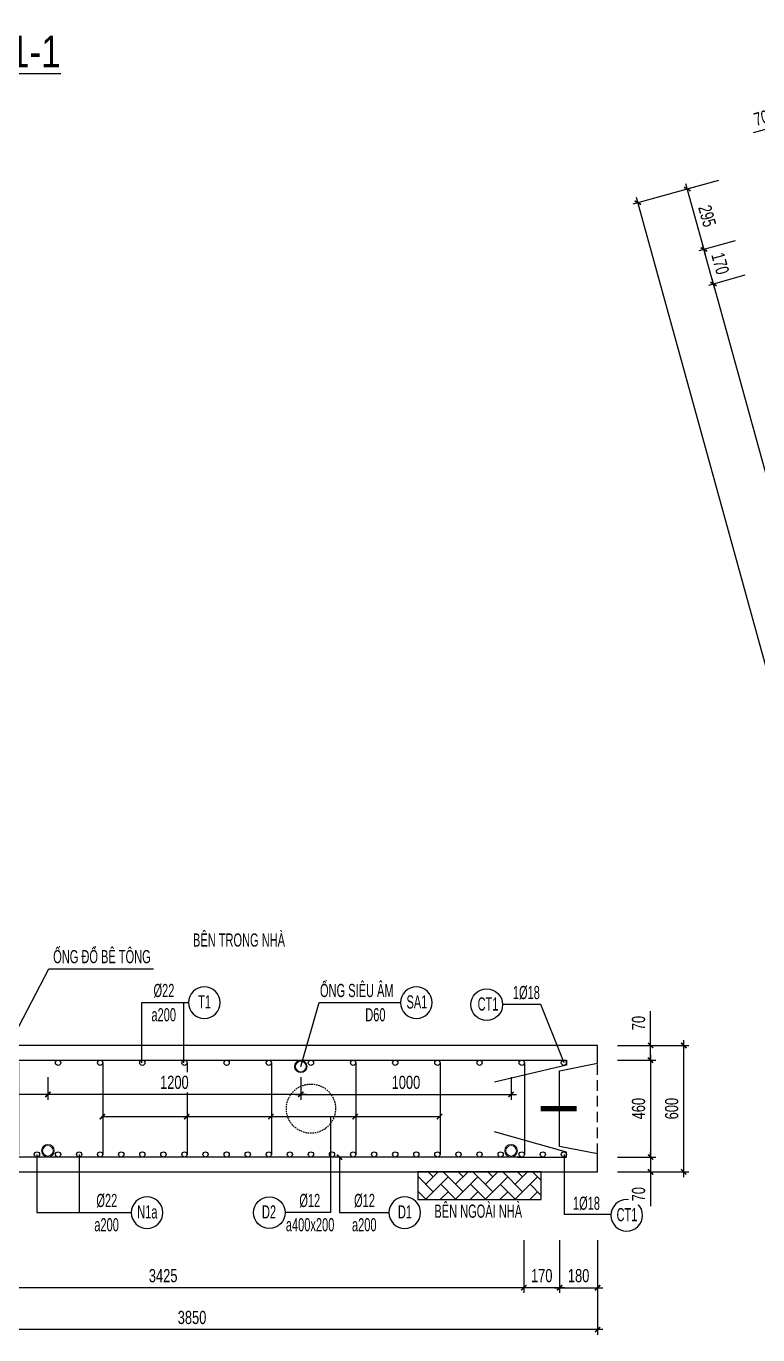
# Model space of a CAD drawing. Header units: millimetres. Extents: x -147841 to 368790, y -162721 to 84261.
# Drawn here: x 306362 to 309834, y -103129 to -96920 of the extents above; entities that cross this region are included whole.
import ezdxf
from ezdxf.enums import TextEntityAlignment as Align

# ---------------------------------------------------------------- set-up
doc = ezdxf.new("R2010")
doc.units = ezdxf.units.MM
doc.header["$LTSCALE"] = 1000
doc.header["$MEASUREMENT"] = 0
doc.header["$PDMODE"] = 1
doc.header["$PDSIZE"] = -10
doc.linetypes.add('DASHED', pattern=[0.75, 0.5, -0.25])
doc.linetypes.add('HIDDEN', pattern=[0.375, 0.25, -0.125])
doc.layers.get('0').update_dxf_attribs({"linetype": 'CONTINUOUS', "lineweight": 18})
doc.layers.get('DEFPOINTS').update_dxf_attribs({"color": 5, "linetype": 'CONTINUOUS', "lineweight": 18})
for name, color, linetype, lineweight in [('0-THAY', 7, 'CONTINUOUS', 18), ('ccu11-Dim', 8, 'CONTINUOUS', 18), ('DIM', 8, 'CONTINUOUS', 18)]:
    doc.layers.add(name, color=color, linetype=linetype, lineweight=lineweight)
for name, color, linetype in [('ccu11-Hatch', 250, 'CONTINUOUS'), ('ccu11-Khuat', 9, 'DASHED'), ('ccu11-Manh', 8, 'CONTINUOUS'), ('ccu11-Thep', 4, 'CONTINUOUS'), ('ccu11-Thepdai', 6, 'CONTINUOUS'), ('KC-Cotthep', 8, 'CONTINUOUS'), ('KC-Dim', 8, 'CONTINUOUS'), ('KC-Khuat', 9, 'HIDDEN'), ('KC-Text', 31, 'CONTINUOUS'), ('KC-Thay', 7, 'CONTINUOUS')]:
    doc.layers.add(name, color=color, linetype=linetype)
doc.styles.add('ARIAL', font='arial.ttf', dxfattribs={"width": 0.7})
doc.styles.add('ccu11-dim', font='vnsimli.shx', dxfattribs={"width": 0.65, "bigfont": 'bigfont.shx'})
doc.dimstyles.new('2.5-25', dxfattribs={"dimscale": 25, "dimtxt": 2.5, "dimasz": 1, "dimexe": 1, "dimexo": 2, "dimgap": 1, "dimtad": 1, "dimdec": 1, "dimrnd": 5, "dimdsep": 46, "dimtxsty": 'ARIAL', "dimblk": 'ARCHTICK', "dimcen": -1, "dimdle": 1, "dimclrd": 256, "dimclre": 256, "dimclrt": 3, "dimadec": 0, "dimazin": 2, "dimtfac": 0.1, "dimtdec": 1, "dimtmove": 0, "dimatfit": 1, "dimldrblk": 'ARCHTICK', "dimfxl": 1, "dimtvp": 0.833333, "dimtfill": 1, "dimtolj": 1, "dimtzin": 12, "dimarcsym": 0})
doc.dimstyles.new('ccu11-100x4', dxfattribs={"dimscale": 100, "dimtxt": 2.5, "dimasz": 1, "dimexe": 1, "dimexo": 2, "dimgap": 1, "dimtad": 1, "dimdec": 0, "dimlfac": 0.25, "dimdsep": 46, "dimtxsty": 'ccu11-dim', "dimblk": 'ARCHTICK', "dimcen": -1, "dimdle": 1, "dimclrd": 256, "dimclre": 256, "dimclrt": 31, "dimadec": 0, "dimazin": 2, "dimtfac": 0.1, "dimtdec": 0, "dimtmove": 0, "dimatfit": 1, "dimldrblk": 'ARCHTICK', "dimfxl": 1, "dimtvp": 0.833333, "dimtolj": 1, "dimtzin": 12, "dimarcsym": 0})

# ---------------------------------------------------------------- blocks, each defined once
blk = doc.blocks.new('*U1298')
at = {"layer": 'ccu11-Thep'}
for centre in [(0, 217.5), (0, -217.5)]:
    blk.add_circle(centre, 12.5, dxfattribs=at)
blk = doc.blocks.new('*U1299')
at = {"layer": 'KC-Khuat', "color": 0, "linetype": 'ByBlock', "lineweight": -2, "transparency": 16777216}
for p in [(0, 0), (200, 0), (400, 0), (600, 0), (800, 0), (1000, 0), (1200, 0), (1400, 0), (1600, 0), (1800, 0), (2000, 0), (2200, 0), (2400, 0), (2600, 0), (2800, 0), (3000, 0), (3200, 0), (3400, 0)]:
    blk.add_blockref('*U1298', p, dxfattribs=at)
blk = doc.blocks.new('*U1300')
at = {"layer": 'ccu11-Thepdai', "flags": 128}
blk.add_lwpolyline([(50, 230), (-37.5, 230, 0.414214), (-50, 217.5), (-50, -114.4), (-50, -217.5, 0.414214), (-37.5, -230), (50, -230)], format="xyb", dxfattribs=at)
blk = doc.blocks.new('*U1301')
at = {"layer": 'DIM', "color": 0, "linetype": 'ByBlock', "lineweight": -2, "transparency": 16777216}
for p in [(0, 0), (400, 0), (800, 0), (1200, 0), (1600, 0), (2000, 0), (2400, 0), (2800, 0)]:
    blk.add_blockref('*U1300', p, dxfattribs=at)
blk = doc.blocks.new('_ARCHTICK')
at = {"color": 0, "linetype": 'ByBlock', "const_width": 0.3}
blk.add_lwpolyline([(-0.5, -0.5), (0.5, 0.5)], dxfattribs=at)
blk = doc.blocks.new('att_thep_2')
blk.add_circle((-300, 0), 300)
at = {"color": 3, "style": 'ARIAL', "width": 0.6}
blk.add_attdef('DK', text='', height=250, dxfattribs=at).set_placement((467, 105), align=Align.CENTER)
at = {"color": 31, "style": 'ARIAL', "width": 0.6}
blk.add_attdef('SH', text='', height=250, dxfattribs=at).set_placement((-281, -111), align=Align.CENTER)
at = {"color": 2, "style": 'ARIAL', "width": 0.6}
blk.add_attdef('KC', text='', height=250, dxfattribs=at).set_placement((472, -355), align=Align.CENTER)
blk = doc.blocks.new('A$C260038B3')
at = {"layer": '0-THAY', "linetype": 'Continuous'}
for radius in [120, 100]:
    blk.add_circle((0, 0), radius, dxfattribs=at)
blk = doc.blocks.new('*D1319')
at = {"layer": 'DEFPOINTS', "color": 0, "linetype": 'ByBlock', "ltscale": 30, "transparency": 16777216}
for p in [(307665.5, -101856.1), (308663.1, -101856.1), (308663.1, -101988.6)]:
    blk.add_point(p, dxfattribs=at)
at = {"layer": 'KC-Dim', "linetype": 'ByBlock', "lineweight": -2, "ltscale": 30, "transparency": 16777216}
for p, q in [((307665.5, -101906.1), (307665.5, -102013.6)), ((308663.1, -101906.1), (308663.1, -102013.6)), ((307640.5, -101988.6), (308688.1, -101988.6))]:
    blk.add_line(p, q, dxfattribs=at)
at = {"layer": 'KC-Dim', "linetype": 'ByBlock', "lineweight": -2, "ltscale": 30, "transparency": 16777216, "xscale": 25, "yscale": 25, "zscale": 25, "rotation": 180}
blk.add_blockref('_ARCHTICK', (307665.5, -101988.6), dxfattribs=at)
at = {"layer": 'KC-Dim', "linetype": 'ByBlock', "lineweight": -2, "ltscale": 30, "transparency": 16777216, "xscale": 25, "yscale": 25, "zscale": 25}
blk.add_blockref('_ARCHTICK', (308663.1, -101988.6), dxfattribs=at)
at = {"layer": 'KC-Dim', "color": 3, "linetype": 'ByBlock', "ltscale": 30, "transparency": 16777216, "insert": (308164.3, -101931.7), "char_height": 62.5, "attachment_point": 5, "style": 'ARIAL', "bg_fill": 3, "box_fill_scale": 1.25, "bg_fill_color": 256, "bg_fill_true_color": 13158600, "bg_fill_transparency": 0}
blk.add_mtext('\\A1;1000', dxfattribs=at)
blk = doc.blocks.new('*D1320')
at = {"layer": 'DEFPOINTS', "color": 0, "linetype": 'ByBlock', "ltscale": 30, "transparency": 16777216}
for p in [(308893.6, -102630.3), (309073.6, -102630.3)]:
    blk.add_point(p, dxfattribs=at)
at = {"layer": 'KC-Dim', "linetype": 'ByBlock', "lineweight": -2, "ltscale": 30, "transparency": 16777216}
for p, q in [((308893.6, -102680.3), (308893.6, -102930.9)), ((309073.6, -102680.3), (309073.6, -102930.9)), ((308868.6, -102905.9), (309098.6, -102905.9))]:
    blk.add_line(p, q, dxfattribs=at)
at = {"layer": 'KC-Dim', "linetype": 'ByBlock', "lineweight": -2, "ltscale": 30, "transparency": 16777216, "xscale": 25, "yscale": 25, "zscale": 25, "rotation": 180}
blk.add_blockref('_ARCHTICK', (308893.6, -102905.9), dxfattribs=at)
at = {"layer": 'KC-Dim', "linetype": 'ByBlock', "lineweight": -2, "ltscale": 30, "transparency": 16777216, "xscale": 25, "yscale": 25, "zscale": 25}
blk.add_blockref('_ARCHTICK', (309073.6, -102905.9), dxfattribs=at)
at = {"layer": 'KC-Dim', "color": 3, "linetype": 'ByBlock', "ltscale": 30, "transparency": 16777216, "insert": (308983.6, -102849), "char_height": 62.5, "attachment_point": 5, "style": 'ARIAL', "bg_fill": 3, "box_fill_scale": 1.25, "bg_fill_color": 256, "bg_fill_true_color": 13158600, "bg_fill_transparency": 0}
blk.add_mtext('\\A1;180', dxfattribs=at)
at = {"layer": 'DEFPOINTS', "color": 0, "linetype": 'ByBlock', "ltscale": 30, "transparency": 16777216}
blk.add_point((309073.6, -102905.9), dxfattribs=at)
blk = doc.blocks.new('*D1321')
at = {"layer": 'DEFPOINTS', "color": 0, "linetype": 'ByBlock', "ltscale": 30, "transparency": 16777216}
for p in [(308723.6, -102630.3), (308893.6, -102630.3)]:
    blk.add_point(p, dxfattribs=at)
at = {"layer": 'KC-Dim', "linetype": 'ByBlock', "lineweight": -2, "ltscale": 30, "transparency": 16777216}
for p, q in [((308723.6, -102680.3), (308723.6, -102930.9)), ((308893.6, -102680.3), (308893.6, -102930.9)), ((308918.6, -102905.9), (308698.6, -102905.9))]:
    blk.add_line(p, q, dxfattribs=at)
at = {"layer": 'KC-Dim', "linetype": 'ByBlock', "lineweight": -2, "ltscale": 30, "transparency": 16777216, "xscale": 25, "yscale": 25, "zscale": 25, "rotation": 180}
blk.add_blockref('_ARCHTICK', (308723.6, -102905.9), dxfattribs=at)
at = {"layer": 'KC-Dim', "linetype": 'ByBlock', "lineweight": -2, "ltscale": 30, "transparency": 16777216, "xscale": 25, "yscale": 25, "zscale": 25}
blk.add_blockref('_ARCHTICK', (308893.6, -102905.9), dxfattribs=at)
at = {"layer": 'KC-Dim', "color": 3, "linetype": 'ByBlock', "ltscale": 30, "transparency": 16777216, "insert": (308808.6, -102849), "char_height": 62.5, "attachment_point": 5, "style": 'ARIAL', "bg_fill": 3, "box_fill_scale": 1.25, "bg_fill_color": 256, "bg_fill_true_color": 13158600, "bg_fill_transparency": 0}
blk.add_mtext('\\A1;170', dxfattribs=at)
at = {"layer": 'DEFPOINTS', "color": 0, "linetype": 'ByBlock', "ltscale": 30, "transparency": 16777216}
blk.add_point((308723.6, -102905.9), dxfattribs=at)
blk = doc.blocks.new('*D1322')
at = {"layer": 'DEFPOINTS', "color": 0, "linetype": 'ByBlock', "ltscale": 30, "transparency": 16777216}
for p in [(309117.7, -101756.1), (309482.2, -101756.1), (309117.7, -102356.1)]:
    blk.add_point(p, dxfattribs=at)
at = {"layer": 'KC-Dim', "linetype": 'ByBlock', "lineweight": -2, "ltscale": 30, "transparency": 16777216}
for p, q in [((309167.7, -101756.1), (309507.2, -101756.1)), ((309482.2, -102381.1), (309482.2, -101731.1)), ((309167.7, -102356.1), (309507.2, -102356.1))]:
    blk.add_line(p, q, dxfattribs=at)
at = {"layer": 'KC-Dim', "linetype": 'ByBlock', "lineweight": -2, "ltscale": 30, "transparency": 16777216, "xscale": 25, "yscale": 25, "zscale": 25}
for p, rotation in [((309482.2, -101756.1), 90), ((309482.2, -102356.1), 270)]:
    blk.add_blockref('_ARCHTICK', p, dxfattribs=dict(at, rotation=rotation))
at = {"layer": 'KC-Dim', "color": 3, "linetype": 'ByBlock', "ltscale": 30, "transparency": 16777216, "insert": (309425.3, -102056.1), "char_height": 62.5, "attachment_point": 5, "rotation": 90, "style": 'ARIAL', "bg_fill": 3, "box_fill_scale": 1.25, "bg_fill_color": 256, "bg_fill_true_color": 13158600, "bg_fill_transparency": 0}
blk.add_mtext('\\A1;600', dxfattribs=at)
blk = doc.blocks.new('*D1323')
at = {"layer": 'DEFPOINTS', "color": 0, "linetype": 'ByBlock', "ltscale": 30, "transparency": 16777216}
for p in [(309117.7, -101826.1), (309117.7, -102286.1), (309325, -102286.1)]:
    blk.add_point(p, dxfattribs=at)
at = {"layer": 'KC-Dim', "linetype": 'ByBlock', "lineweight": -2, "ltscale": 30, "transparency": 16777216}
for p, q in [((309167.7, -101826.1), (309350, -101826.1)), ((309325, -101801.1), (309325, -102311.1)), ((309167.7, -102286.1), (309350, -102286.1))]:
    blk.add_line(p, q, dxfattribs=at)
at = {"layer": 'KC-Dim', "linetype": 'ByBlock', "lineweight": -2, "ltscale": 30, "transparency": 16777216, "xscale": 25, "yscale": 25, "zscale": 25}
for p, rotation in [((309325, -101826.1), 90), ((309325, -102286.1), 270)]:
    blk.add_blockref('_ARCHTICK', p, dxfattribs=dict(at, rotation=rotation))
at = {"layer": 'KC-Dim', "color": 3, "linetype": 'ByBlock', "ltscale": 30, "transparency": 16777216, "insert": (309268.1, -102056.1), "char_height": 62.5, "attachment_point": 5, "rotation": 90, "style": 'ARIAL', "bg_fill": 3, "box_fill_scale": 1.25, "bg_fill_color": 256, "bg_fill_true_color": 13158600, "bg_fill_transparency": 0}
blk.add_mtext('\\A1;460', dxfattribs=at)
blk = doc.blocks.new('*D1324')
at = {"layer": 'DEFPOINTS', "color": 0, "linetype": 'ByBlock', "ltscale": 30, "transparency": 16777216}
for p in [(309117.7, -101756.1), (309325, -101756.1), (309117.7, -101826.1)]:
    blk.add_point(p, dxfattribs=at)
at = {"layer": 'KC-Dim', "linetype": 'ByBlock', "lineweight": -2, "ltscale": 30, "transparency": 16777216}
for p, q in [((309325, -101756.1), (309325, -101594)), ((309167.7, -101756.1), (309350, -101756.1)), ((309325, -101826.1), (309325, -101756.1)), ((309167.7, -101826.1), (309350, -101826.1)), ((309325, -101826.1), (309325, -101851.1))]:
    blk.add_line(p, q, dxfattribs=at)
at = {"layer": 'KC-Dim', "linetype": 'ByBlock', "lineweight": -2, "ltscale": 30, "transparency": 16777216, "xscale": 25, "yscale": 25, "zscale": 25}
for p, rotation in [((309325, -101756.1), 270), ((309325, -101826.1), 90)]:
    blk.add_blockref('_ARCHTICK', p, dxfattribs=dict(at, rotation=rotation))
at = {"layer": 'KC-Dim', "color": 3, "linetype": 'ByBlock', "ltscale": 30, "transparency": 16777216, "insert": (309268.1, -101650), "char_height": 62.5, "attachment_point": 5, "rotation": 90, "style": 'ARIAL', "bg_fill": 3, "box_fill_scale": 1.25, "bg_fill_color": 256, "bg_fill_true_color": 13158600, "bg_fill_transparency": 0}
blk.add_mtext('\\A1;70', dxfattribs=at)
blk = doc.blocks.new('*D1325')
at = {"layer": 'DEFPOINTS', "color": 0, "linetype": 'ByBlock', "ltscale": 30, "transparency": 16777216}
for p in [(309117.7, -102286.1), (309117.7, -102356.1), (309325, -102356.1)]:
    blk.add_point(p, dxfattribs=at)
at = {"layer": 'KC-Dim', "linetype": 'ByBlock', "lineweight": -2, "ltscale": 30, "transparency": 16777216}
for p, q in [((309325, -102286.1), (309325, -102261.1)), ((309167.7, -102286.1), (309350, -102286.1)), ((309325, -102286.1), (309325, -102356.1)), ((309167.7, -102356.1), (309350, -102356.1)), ((309325, -102356.1), (309325, -102518.3))]:
    blk.add_line(p, q, dxfattribs=at)
at = {"layer": 'KC-Dim', "linetype": 'ByBlock', "lineweight": -2, "ltscale": 30, "transparency": 16777216, "xscale": 25, "yscale": 25, "zscale": 25}
for p, rotation in [((309325, -102286.1), 270), ((309325, -102356.1), 90)]:
    blk.add_blockref('_ARCHTICK', p, dxfattribs=dict(at, rotation=rotation))
at = {"layer": 'KC-Dim', "color": 3, "linetype": 'ByBlock', "ltscale": 30, "transparency": 16777216, "insert": (309268.1, -102462.2), "char_height": 62.5, "attachment_point": 5, "rotation": 90, "style": 'ARIAL', "bg_fill": 3, "box_fill_scale": 1.25, "bg_fill_color": 256, "bg_fill_true_color": 13158600, "bg_fill_transparency": 0}
blk.add_mtext('\\A1;70', dxfattribs=at)
blk = doc.blocks.new('*D1326')
at = {"layer": 'DEFPOINTS', "color": 0, "linetype": 'ByBlock', "ltscale": 30, "transparency": 16777216}
for p in [(305301.1, -102630.3), (308723.6, -102630.3), (305301.1, -102905.9)]:
    blk.add_point(p, dxfattribs=at)
at = {"layer": 'KC-Dim', "linetype": 'ByBlock', "lineweight": -2, "ltscale": 30, "transparency": 16777216}
for p, q in [((305301.1, -102680.3), (305301.1, -102930.9)), ((308723.6, -102680.3), (308723.6, -102930.9)), ((308748.6, -102905.9), (305276.1, -102905.9))]:
    blk.add_line(p, q, dxfattribs=at)
at = {"layer": 'KC-Dim', "linetype": 'ByBlock', "lineweight": -2, "ltscale": 30, "transparency": 16777216, "xscale": 25, "yscale": 25, "zscale": 25, "rotation": 180}
blk.add_blockref('_ARCHTICK', (305301.1, -102905.9), dxfattribs=at)
at = {"layer": 'KC-Dim', "linetype": 'ByBlock', "lineweight": -2, "ltscale": 30, "transparency": 16777216, "xscale": 25, "yscale": 25, "zscale": 25}
blk.add_blockref('_ARCHTICK', (308723.6, -102905.9), dxfattribs=at)
at = {"layer": 'KC-Dim', "color": 3, "linetype": 'ByBlock', "ltscale": 30, "transparency": 16777216, "insert": (307012.4, -102849), "char_height": 62.5, "attachment_point": 5, "style": 'ARIAL', "bg_fill": 3, "box_fill_scale": 1.25, "bg_fill_color": 256, "bg_fill_true_color": 13158600, "bg_fill_transparency": 0}
blk.add_mtext('\\A1;3425', dxfattribs=at)
blk = doc.blocks.new('*D1327')
at = {"layer": 'DEFPOINTS', "color": 0, "ltscale": 3000, "transparency": 16777216}
for p in [(305225.2, -102630.3), (309073.6, -102630.3), (305225.2, -103104.5)]:
    blk.add_point(p, dxfattribs=at)
at = {"layer": 'DIM', "lineweight": -2, "ltscale": 3000, "transparency": 16777216}
for p, q in [((305225.2, -102680.3), (305225.2, -103129.5)), ((309073.6, -102680.3), (309073.6, -103129.5)), ((309098.6, -103104.5), (305200.2, -103104.5))]:
    blk.add_line(p, q, dxfattribs=at)
at = {"layer": 'DIM', "lineweight": -2, "ltscale": 3000, "transparency": 16777216, "xscale": 25, "yscale": 25, "zscale": 25, "rotation": 180}
blk.add_blockref('_ARCHTICK', (305225.2, -103104.5), dxfattribs=at)
at = {"layer": 'DIM', "lineweight": -2, "ltscale": 3000, "transparency": 16777216, "xscale": 25, "yscale": 25, "zscale": 25}
blk.add_blockref('_ARCHTICK', (309073.6, -103104.5), dxfattribs=at)
at = {"layer": 'DIM', "color": 3, "ltscale": 3000, "transparency": 16777216, "insert": (307149.4, -103047.5), "char_height": 62.5, "attachment_point": 5, "style": 'ARIAL', "bg_fill": 3, "box_fill_scale": 1.25, "bg_fill_color": 256, "bg_fill_true_color": 13158600, "bg_fill_transparency": 0}
blk.add_mtext('\\A1;3850', dxfattribs=at)
blk = doc.blocks.new('*U1328')
at = {"layer": 'ccu11-Thep'}
blk.add_circle((0, 0), 12.5, dxfattribs=at)
blk = doc.blocks.new('*U1329')
at = {"layer": 'KC-Dim', "color": 0, "linetype": 'ByBlock', "lineweight": -2, "transparency": 16777216}
for p in [(0, 0), (200, 0), (400, 0), (600, 0), (800, 0), (1000, 0), (1200, 0), (1400, 0), (1600, 0), (1800, 0), (2000, 0), (2200, 0), (2400, 0), (2600, 0), (2800, 0), (3000, 0), (3200, 0), (3400, 0)]:
    blk.add_blockref('*U1328', p, dxfattribs=at)
blk = doc.blocks.new('*D1359')
at = {"layer": 'DEFPOINTS', "color": 0, "ltscale": 3000, "transparency": 16777216}
for p in [(309820.4, -98088.5), (309623.5, -98142.8), (310884.2, -101944.4)]:
    blk.add_point(p, dxfattribs=at)
at = {"layer": 'KC-Dim', "lineweight": -2, "ltscale": 3000, "transparency": 16777216}
for p, q in [((309772.2, -98101.8), (309599.4, -98149.5)), ((310693.9, -102022.9), (309616.8, -98118.7)), ((310836, -101957.7), (310663.2, -102005.4))]:
    blk.add_line(p, q, dxfattribs=at)
at = {"layer": 'KC-Dim', "lineweight": -2, "ltscale": 3000, "transparency": 16777216, "xscale": 25, "yscale": 25, "zscale": 25}
for p, rotation in [((309623.5, -98142.8), 105.4234460771901), ((310687.3, -101998.8), 285.4234460771902)]:
    blk.add_blockref('_ARCHTICK', p, dxfattribs=dict(at, rotation=rotation))
at = {"layer": 'KC-Dim', "color": 3, "ltscale": 3000, "transparency": 16777216, "insert": (310210.2, -100055.6), "char_height": 62.5, "attachment_point": 5, "rotation": 285.42345, "style": 'ARIAL', "bg_fill": 3, "box_fill_scale": 1.25, "bg_fill_color": 256, "bg_fill_true_color": 13158600, "bg_fill_transparency": 0}
blk.add_mtext('\\A1;4000', dxfattribs=at)
blk = doc.blocks.new('*D1355')
at = {"layer": 'DEFPOINTS', "color": 0, "ltscale": 3000, "transparency": 16777216}
for p in [(309775.2, -97924.7), (309820.4, -98088.5)]:
    blk.add_point(p, dxfattribs=at)
at = {"layer": 'KC-Dim', "lineweight": -2, "ltscale": 3000, "transparency": 16777216}
for p, q in [((309727, -97938), (309554.2, -97985.6)), ((309630.1, -98166.9), (309571.6, -97954.9)), ((309772.2, -98101.8), (309599.4, -98149.5))]:
    blk.add_line(p, q, dxfattribs=at)
at = {"layer": 'KC-Dim', "lineweight": -2, "ltscale": 3000, "transparency": 16777216, "xscale": 25, "yscale": 25, "zscale": 25}
for p, rotation in [((309578.3, -97979), 105.4234460771901), ((309623.5, -98142.8), 285.4234460771902)]:
    blk.add_blockref('_ARCHTICK', p, dxfattribs=dict(at, rotation=rotation))
at = {"layer": 'KC-Dim', "color": 3, "ltscale": 3000, "transparency": 16777216, "insert": (309655.7, -98045.8), "char_height": 62.5, "attachment_point": 5, "rotation": 285.42345, "style": 'ARIAL', "bg_fill": 3, "box_fill_scale": 1.25, "bg_fill_color": 256, "bg_fill_true_color": 13158600, "bg_fill_transparency": 0}
blk.add_mtext('\\A1;170', dxfattribs=at)
at = {"layer": 'DEFPOINTS', "color": 0, "ltscale": 3000, "transparency": 16777216}
blk.add_point((309578.3, -97979), dxfattribs=at)
blk = doc.blocks.new('*D1356')
at = {"layer": 'DEFPOINTS', "color": 0, "ltscale": 3000, "transparency": 16777216}
for p in [(309696.1, -97638.1), (309499.2, -97692.4), (309775.2, -97924.7)]:
    blk.add_point(p, dxfattribs=at)
at = {"layer": 'KC-Dim', "lineweight": -2, "ltscale": 3000, "transparency": 16777216}
for p, q in [((309647.9, -97651.4), (309475.1, -97699)), ((309584.9, -98003.1), (309492.6, -97668.3)), ((309727, -97938), (309554.2, -97985.6))]:
    blk.add_line(p, q, dxfattribs=at)
at = {"layer": 'KC-Dim', "lineweight": -2, "ltscale": 3000, "transparency": 16777216, "xscale": 25, "yscale": 25, "zscale": 25}
for p, rotation in [((309499.2, -97692.4), 105.4234460771901), ((309578.3, -97979), 285.4234460771902)]:
    blk.add_blockref('_ARCHTICK', p, dxfattribs=dict(at, rotation=rotation))
at = {"layer": 'KC-Dim', "color": 3, "ltscale": 3000, "transparency": 16777216, "insert": (309593.6, -97820.6), "char_height": 62.5, "attachment_point": 5, "rotation": 285.42345, "style": 'ARIAL', "bg_fill": 3, "box_fill_scale": 1.25, "bg_fill_color": 256, "bg_fill_true_color": 13158600, "bg_fill_transparency": 0}
blk.add_mtext('\\A1;295', dxfattribs=at)
blk = doc.blocks.new('*D1357')
at = {"layer": 'DEFPOINTS', "color": 0, "ltscale": 3000, "transparency": 16777216}
for p in [(309696.1, -97638.1), (309264.6, -97757.1), (311022, -102443.9)]:
    blk.add_point(p, dxfattribs=at)
at = {"layer": 'KC-Dim', "lineweight": -2, "ltscale": 3000, "transparency": 16777216}
for p, q in [((309647.9, -97651.4), (309240.5, -97763.8)), ((310597.1, -102587.1), (309257.9, -97733)), ((310973.8, -102457.2), (310566.3, -102569.6))]:
    blk.add_line(p, q, dxfattribs=at)
at = {"layer": 'KC-Dim', "lineweight": -2, "ltscale": 3000, "transparency": 16777216, "xscale": 25, "yscale": 25, "zscale": 25}
for p, rotation in [((309264.6, -97757.1), 105.4234460771901), ((310590.4, -102563), 285.4234460771902)]:
    blk.add_blockref('_ARCHTICK', p, dxfattribs=dict(at, rotation=rotation))
at = {"layer": 'KC-Dim', "color": 3, "ltscale": 3000, "transparency": 16777216, "insert": (309982.4, -100144.9), "char_height": 62.5, "attachment_point": 5, "rotation": 285.42345, "style": 'ARIAL', "bg_fill": 3, "box_fill_scale": 1.25, "bg_fill_color": 256, "bg_fill_true_color": 13158600, "bg_fill_transparency": 0}
blk.add_mtext('\\A1;4985', dxfattribs=at)
blk = doc.blocks.new('*D1344')
at = {"layer": 'DEFPOINTS', "color": 0, "ltscale": 3000, "transparency": 16777216}
for p in [(309967.7, -97382.3), (310014.1, -97550.3), (310081.8, -97531.7)]:
    blk.add_point(p, dxfattribs=at)
at = {"layer": 'KC-Dim', "lineweight": -2, "ltscale": 3000, "transparency": 16777216}
for p, q in [((310000.8, -97502.2), (309961.1, -97358.2)), ((310035.4, -97363.6), (309967.7, -97382.3)), ((310068.5, -97483.5), (310028.8, -97339.5)), ((310035.4, -97363.6), (310059.5, -97357)), ((309967.7, -97382.3), (309811.4, -97425.4))]:
    blk.add_line(p, q, dxfattribs=at)
at = {"layer": 'KC-Dim', "lineweight": -2, "ltscale": 3000, "transparency": 16777216, "xscale": 25, "yscale": 25, "zscale": 25}
for p, rotation in [((309967.7, -97382.3), 15.42344607719017), ((310035.4, -97363.6), 195.4234460771902)]:
    blk.add_blockref('_ARCHTICK', p, dxfattribs=dict(at, rotation=rotation))
at = {"layer": 'KC-Dim', "color": 3, "ltscale": 3000, "transparency": 16777216, "insert": (309850.3, -97355.7), "char_height": 62.5, "attachment_point": 5, "rotation": 15.42345, "style": 'ARIAL', "bg_fill": 3, "box_fill_scale": 1.25, "bg_fill_color": 256, "bg_fill_true_color": 13158600, "bg_fill_transparency": 0}
blk.add_mtext('\\A1;70', dxfattribs=at)
blk = doc.blocks.new('*D1419')
at = {"layer": 'DEFPOINTS', "color": 0, "ltscale": 3000, "transparency": 16777216}
for p in [(306465.5, -101856.1), (307665.5, -101856.1), (306465.5, -101988.6)]:
    blk.add_point(p, dxfattribs=at)
at = {"layer": 'KC-Dim', "lineweight": -2, "ltscale": 3000, "transparency": 16777216}
for p, q in [((306465.5, -101906.1), (306465.5, -102013.6)), ((307665.5, -101906.1), (307665.5, -102013.6)), ((307690.5, -101988.6), (306440.5, -101988.6))]:
    blk.add_line(p, q, dxfattribs=at)
at = {"layer": 'KC-Dim', "lineweight": -2, "ltscale": 3000, "transparency": 16777216, "xscale": 25, "yscale": 25, "zscale": 25, "rotation": 180}
blk.add_blockref('_ARCHTICK', (306465.5, -101988.6), dxfattribs=at)
at = {"layer": 'KC-Dim', "lineweight": -2, "ltscale": 3000, "transparency": 16777216, "xscale": 25, "yscale": 25, "zscale": 25}
blk.add_blockref('_ARCHTICK', (307665.5, -101988.6), dxfattribs=at)
at = {"layer": 'KC-Dim', "color": 3, "ltscale": 3000, "transparency": 16777216, "insert": (307065.5, -101931.7), "char_height": 62.5, "attachment_point": 5, "style": 'ARIAL', "bg_fill": 3, "box_fill_scale": 1.25, "bg_fill_color": 256, "bg_fill_true_color": 13158600, "bg_fill_transparency": 0}
blk.add_mtext('\\A1;1200', dxfattribs=at)
blk = doc.blocks.new('*D1420')
at = {"layer": 'DEFPOINTS', "color": 0, "ltscale": 3000, "transparency": 16777216}
for p in [(305465.5, -101856.1), (306465.5, -101856.1), (305465.5, -101988.6)]:
    blk.add_point(p, dxfattribs=at)
at = {"layer": 'KC-Dim', "lineweight": -2, "ltscale": 3000, "transparency": 16777216}
for p, q in [((305465.5, -101906.1), (305465.5, -102013.6)), ((306465.5, -101906.1), (306465.5, -102013.6)), ((306490.5, -101988.6), (305440.5, -101988.6))]:
    blk.add_line(p, q, dxfattribs=at)
at = {"layer": 'KC-Dim', "lineweight": -2, "ltscale": 3000, "transparency": 16777216, "xscale": 25, "yscale": 25, "zscale": 25, "rotation": 180}
blk.add_blockref('_ARCHTICK', (305465.5, -101988.6), dxfattribs=at)
at = {"layer": 'KC-Dim', "lineweight": -2, "ltscale": 3000, "transparency": 16777216, "xscale": 25, "yscale": 25, "zscale": 25}
blk.add_blockref('_ARCHTICK', (306465.5, -101988.6), dxfattribs=at)
at = {"layer": 'KC-Dim', "color": 3, "ltscale": 3000, "transparency": 16777216, "insert": (305965.5, -101931.7), "char_height": 62.5, "attachment_point": 5, "style": 'ARIAL', "bg_fill": 3, "box_fill_scale": 1.25, "bg_fill_color": 256, "bg_fill_true_color": 13158600, "bg_fill_transparency": 0}
blk.add_mtext('\\A1;1000', dxfattribs=at)

msp = doc.modelspace()

# ---------------------------------------------------------------- hatches: boundary and pattern name
at = {"layer": 'ccu11-Hatch', "ltscale": 3000}
h = msp.add_hatch(dxfattribs=at)
h.set_pattern_fill('AR-HBONE', color=256, scale=12.5, style=0)
h.set_pattern_definition([(315, (241012.58, -90252.98), (6e-15, -70.710678), [150, -50]), (225, (241047.934, -90288.333), (6e-15, -70.710678), [150, -50])])
h.paths.add_polyline_path([(308806.58, -102487.73), (308220.17, -102487.73), (308220.17, -102356.13), (308806.58, -102356.13)])

# ---------------------------------------------------------------- linework, layer by layer
msp.add_lwpolyline([(308220.17, -102487.73), (308806.58, -102487.73), (308806.58, -102356.13), (308220.17, -102356.13)], close=True, dxfattribs=at)
at = {"layer": 'ccu11-Khuat', "ltscale": 0.1}
msp.add_line((309073.62, -102271.13), (309073.62, -101841.13), dxfattribs=at)
at = {"layer": 'ccu11-Manh', "elevation": 242.3}
msp.add_lwpolyline([(306123.57, -102056.13), (306470.61, -101393.07), (306967.15, -101393.07)], dxfattribs=at)
at = {"layer": 'ccu11-Manh', "ltscale": 3000}
msp.add_lwpolyline([(306723.62, -102094.04), (308323.62, -102094.04)], dxfattribs=at)
at = {"layer": 'ccu11-Manh', "ltscale": 3000, "flags": 128}
msp.add_lwpolyline([(308914.74, -102273.63), (308914.74, -102557.48), (309137.31, -102557.48)], dxfattribs=at)
at = {"layer": 'ccu11-Thep', "const_width": 25}
msp.add_lwpolyline([(308803.62, -102056.13), (308973.62, -102056.13)], dxfattribs=at)
at = {"layer": 'ccu11-Thep'}
for centre in [(308913.7, -101838.63), (308913.62, -102273.63)]:
    msp.add_circle(centre, 12.5, dxfattribs=at)
at = {"layer": 'ccu11-Thep', "linetype": 'HIDDEN', "ltscale": 0.03}
msp.add_circle((307713.57, -102056.13, 242.3), 116.6, dxfattribs=at)
at = {"layer": 'ccu11-Thepdai'}
msp.add_lwpolyline([(308713.62, -102286.13), (305313.62, -102286.13, -0.4142136), (305301.12, -102273.63), (305301.12, -101838.63, -0.4142136), (305313.62, -101826.13), (308713.62, -101826.13, -0.4142136), (308726.12, -101838.63), (308726.12, -102273.63, -0.4142136)], format="xyb", close=True, dxfattribs=at)
at = {"layer": 'ccu11-Thepdai', "flags": 128}
for points in [[(308691.44, -101826.13), (308926.2, -101826.13), (308926.2, -101850.3), (308584.74, -101930.33)], [(308691.44, -102286.13), (308926.12, -102286.13), (308926.12, -102262.69), (308584.74, -102166.53)]]:
    msp.add_lwpolyline(points, dxfattribs=at)
at = {"layer": 'KC-Thay', "ltscale": 3000}
msp.add_lwpolyline([(305682.06, -101756.13), (304521.74, -97550.35), (304414.05, -97550.35), (304379.05, -97730.35), (304019.05, -97730.35), (303984.05, -97550.35), (303899.05, -97550.35), (305225.18, -102356.13), (309073.62, -102356.13), (309073.62, -102271.13), (308893.62, -102236.13), (308893.62, -101876.13), (309073.62, -101841.13), (309073.62, -101756.13)], close=True, dxfattribs=at)

# ---------------------------------------------------------------- block references
at = {"layer": 'ccu11-Dim', "ltscale": 3000, "extrusion": (0, 0, -1), "xscale": 0.25, "yscale": 0.25, "zscale": -0.25}
for p in [(-307665.52, -101856.13), (-306465.52, -102256.13), (-308663.15, -102256.13)]:
    msp.add_blockref('A$C260038B3', p, dxfattribs=at)
at = {"layer": 'ccu11-Manh', "ltscale": 3000, "xscale": 25, "yscale": 25, "zscale": 25, "rotation": 180}
for p in [(306723.62, -102094.04), (307123.62, -102094.04), (307523.62, -102094.04), (307923.62, -102094.04), (308323.62, -102094.04)]:
    msp.add_blockref('_ARCHTICK', p, dxfattribs=at)
at = {"layer": 'DIM', "xscale": -1}
msp.add_blockref('*U1301', (308276.12, -102056.13), dxfattribs=at)
at = {"layer": 'KC-Cotthep'}
ref = msp.add_blockref('att_thep_2', (307132.38, -101553.09), dxfattribs=dict(at, xscale=-0.25, yscale=0.25, zscale=0.25))
ref.add_attrib('KC', 'a200', dxfattribs={"layer": '0', "color": 2, "height": 62.5, "style": 'ARIAL', "width": 0.6}).set_placement((307015.03, -101641.91), align=Align.CENTER)
ref.add_attrib('DK', '%%C22', dxfattribs={"layer": '0', "color": 2, "height": 62.5, "style": 'ARIAL', "width": 0.6}).set_placement((307016.12, -101526.74), align=Align.CENTER)
ref.add_attrib('SH', 'T1', dxfattribs={"layer": '0', "color": 31, "height": 62.5, "style": 'ARIAL', "width": 0.6}).set_placement((307208.41, -101580.96), align=Align.CENTER)
ref = msp.add_blockref('att_thep_2', (308138.79, -101553.09), dxfattribs=dict(at, xscale=-0.25, yscale=0.25, zscale=0.25))
ref.add_attrib('KC', 'D60', dxfattribs={"layer": '0', "color": 2, "height": 62.5, "style": 'ARIAL', "width": 0.6}).set_placement((308019.29, -101641.91), align=Align.CENTER)
ref.add_attrib('DK', 'ỐNG SIÊU ÂM', dxfattribs={"layer": '0', "color": 15, "height": 62.5, "style": 'ARIAL', "width": 0.6}).set_placement((307931.16, -101526.74), align=Align.CENTER)
ref.add_attrib('SH', 'SA1', dxfattribs={"layer": '0', "color": 31, "height": 62.5, "style": 'ARIAL', "width": 0.6}).set_placement((308216.3, -101580.96), align=Align.CENTER)
ref = msp.add_blockref('att_thep_2', (308622.83, -101562.76), dxfattribs=dict(at, xscale=0.25, yscale=0.25, zscale=0.25))
ref.add_attrib('DK', '1%%C18', dxfattribs={"layer": '0', "color": 15, "height": 62.5, "style": 'ARIAL', "width": 0.6}).set_placement((308735.69, -101536.4), align=Align.CENTER)
ref.add_attrib('SH', 'CT1', dxfattribs={"layer": '0', "color": 31, "height": 62.5, "style": 'ARIAL', "width": 0.6}).set_placement((308553.81, -101590.63), align=Align.CENTER)
ref = msp.add_blockref('att_thep_2', (306861.26, -102549.5), dxfattribs=dict(at, xscale=-0.25, yscale=0.25, zscale=0.25))
ref.add_attrib('KC', 'a200', dxfattribs={"layer": '0', "color": 2, "height": 62.5, "style": 'ARIAL', "width": 0.6}).set_placement((306743.91, -102638.33), align=Align.CENTER)
ref.add_attrib('DK', '%%C22', dxfattribs={"layer": '0', "color": 2, "height": 62.5, "style": 'ARIAL', "width": 0.6}).set_placement((306745, -102523.15), align=Align.CENTER)
ref.add_attrib('SH', 'N1a', dxfattribs={"layer": '0', "color": 31, "height": 62.5, "style": 'ARIAL', "width": 0.6}).set_placement((306937.29, -102577.37), align=Align.CENTER)
ref = msp.add_blockref('att_thep_2', (307591.59, -102549.5), dxfattribs=dict(at, xscale=0.25, yscale=0.25, zscale=0.25))
ref.add_attrib('KC', 'a400x200', dxfattribs={"layer": '0', "color": 2, "height": 62.5, "style": 'ARIAL', "width": 0.6}).set_placement((307709.56, -102638.33), align=Align.CENTER)
ref.add_attrib('DK', '%%C12', dxfattribs={"layer": '0', "color": 215, "height": 62.5, "style": 'ARIAL', "width": 0.6}).set_placement((307707.98, -102523.15), align=Align.CENTER)
ref.add_attrib('SH', 'D2', dxfattribs={"layer": '0', "color": 31, "height": 62.5, "style": 'ARIAL', "width": 0.6}).set_placement((307514.49, -102577.37), align=Align.CENTER)
ref = msp.add_blockref('att_thep_2', (308083.92, -102549.5), dxfattribs=dict(at, xscale=-0.25, yscale=0.25, zscale=0.25))
ref.add_attrib('KC', 'a200', dxfattribs={"layer": '0', "color": 2, "height": 62.5, "style": 'ARIAL', "width": 0.6}).set_placement((307966.57, -102638.33), align=Align.CENTER)
ref.add_attrib('DK', '%%C12', dxfattribs={"layer": '0', "color": 215, "height": 62.5, "style": 'ARIAL', "width": 0.6}).set_placement((307967.68, -102523.15), align=Align.CENTER)
ref.add_attrib('SH', 'D1', dxfattribs={"layer": '0', "color": 31, "height": 62.5, "style": 'ARIAL', "width": 0.6}).set_placement((308159.75, -102577.37), align=Align.CENTER)
ref = msp.add_blockref('att_thep_2', (309137.14, -102562.59), dxfattribs=dict(at, xscale=-0.25, yscale=0.25, zscale=0.25))
ref.add_attrib('DK', '1%%C18', dxfattribs={"layer": '0', "color": 15, "height": 62.5, "style": 'ARIAL', "width": 0.6}).set_placement((309020.87, -102536.24), align=Align.CENTER)
ref.add_attrib('SH', 'CT1', dxfattribs={"layer": '0', "color": 31, "height": 62.5, "style": 'ARIAL', "width": 0.6}).set_placement((309213.16, -102590.46), align=Align.CENTER)
at = {"layer": 'KC-Dim'}
msp.add_blockref('*U1329', (305413.62, -102273.63), dxfattribs=at)
at = {"layer": 'KC-Khuat'}
msp.add_blockref('*U1299', (305313.62, -102056.13), dxfattribs=at)

# ---------------------------------------------------------------- texts
at = {"layer": 'KC-Text', "color": 1, "style": 'ARIAL'}
for s, height, width, p in [('%%UMẶT CẮT 1-1', 150, 0.8, (306014.39, -97114.91)), ('BÊN TRONG NHÀ', 62.5, 0.6, (307372.24, -101287.34)), ('BÊN NGOÀI NHÀ', 62.5, 0.6, (308507.33, -102573.98))]:
    msp.add_text(s, height=height, dxfattribs=dict(at, width=width)).set_placement(p, align=Align.CENTER)
at = {"layer": 'KC-Text', "color": 1, "style": 'ARIAL', "width": 0.6}
msp.add_text('ỐNG ĐỔ BÊ TÔNG', height=62.5, dxfattribs=at).set_placement((306490.66, -101366.05, 242.3))

# ---------------------------------------------------------------- dimensions: what is measured, and where the dimension line sits
at = {"layer": 'KC-Dim', "ltscale": 3000}
dim = msp.add_linear_dim(base=(309967.74, -97382.31), p1=(310081.77, -97531.68), p2=(310014.1, -97550.35), angle=15.423446, dimstyle='2.5-25', dxfattribs=at)
dim.commit()
dim.dimension.update_dxf_attribs({"geometry": '*D1344', "text_midpoint": (309850.35, -97355.66)})
dim = msp.add_linear_dim(base=(309623.48, -98142.81), p1=(310884.21, -101944.43), p2=(309820.41, -98088.48), angle=285.423446, dimstyle='2.5-25', override={"dimtmove": 1}, dxfattribs=at)
dim.commit()
dim.dimension.update_dxf_attribs({"geometry": '*D1359', "text_midpoint": (310210.25, -100055.65)})

# ---------------------------------------------------------------- leaders
at = {"layer": 'ccu11-Manh', "ltscale": 10}
for points in [[(306911.12, -101838.63), (306911.12, -101553.09), (307132.35, -101553.09)], [(307111.12, -101838.63), (307111.12, -101553.09), (307132.38, -101553.09)], [(307665.52, -101856.13), (307752.71, -101553.09), (308138.79, -101553.09)], [(308914.83, -101838.63), (308803.82, -101562.76), (308622.79, -101562.76)], [(307806.69, -102097.83), (307806.69, -102549.5), (307590.38, -102549.5)], [(306413.62, -102273.63), (306413.62, -102549.5), (306861.23, -102549.5)], [(306613.62, -102273.63), (306613.62, -102549.5), (306861.26, -102549.5)]]:
    msp.add_leader(points, dimstyle='ccu11-100x4', override={"dimgap": 1, "dimtad": 0, "dimldrblk": 'None'}, dxfattribs=at)
at = {"layer": 'ccu11-Manh', "ltscale": 3000}
msp.add_leader([(307849.27, -102286.13), (307849.27, -102549.5), (308083.92, -102549.5)], dimstyle='ccu11-100x4', override={"dimasz": 0.25, "dimtad": 0}, dxfattribs=at)

# ---------------------------------------------------------------- next in the draw order: dimensions: what is measured, and where the dimension line sits
at = {"layer": 'KC-Dim', "ltscale": 3000}
dim = msp.add_linear_dim(base=(309578.29, -97978.99), p1=(309820.41, -98088.48), p2=(309775.22, -97924.66), angle=285.423446, dimstyle='2.5-25', override={"dimtmove": 1}, dxfattribs=at)
dim.commit()
dim.dimension.update_dxf_attribs({"geometry": '*D1355', "text_midpoint": (309655.75, -98045.77)})
at = {"layer": 'KC-Dim', "linetype": 'ByBlock', "ltscale": 30}
dim = msp.add_linear_dim(base=(309482.2, -101756.13), p1=(309117.69, -102356.13), p2=(309117.69, -101756.13), angle=90, dimstyle='2.5-25', dxfattribs=at)
dim.commit()
dim.dimension.update_dxf_attribs({"geometry": '*D1322', "text_midpoint": (309425.29, -102056.13)})
dim = msp.add_linear_dim(base=(308663.15, -101988.57), p1=(307665.52, -101856.13), p2=(308663.15, -101856.13), dimstyle='2.5-25', dxfattribs=at)
dim.commit()
dim.dimension.update_dxf_attribs({"geometry": '*D1319', "text_midpoint": (308164.33, -101931.66)})
dim = msp.add_linear_dim(base=(309073.62, -102905.93), p1=(308893.62, -102630.3), p2=(309073.62, -102630.3), dimstyle='2.5-25', dxfattribs=at)
dim.commit()
dim.dimension.update_dxf_attribs({"geometry": '*D1320', "text_midpoint": (308983.62, -102905.93), "dimtype": 160})

# ---------------------------------------------------------------- next in the draw order: dimensions: what is measured, and where the dimension line sits
at = {"layer": 'KC-Dim', "ltscale": 3000}
dim = msp.add_linear_dim(base=(309499.22, -97692.39), p1=(309775.22, -97924.66), p2=(309696.15, -97638.06), angle=285.423446, dimstyle='2.5-25', override={"dimtmove": 1}, dxfattribs=at)
dim.commit()
dim.dimension.update_dxf_attribs({"geometry": '*D1356', "text_midpoint": (309593.62, -97820.56)})
at = {"layer": 'KC-Dim', "linetype": 'ByBlock', "ltscale": 30}
dim = msp.add_linear_dim(base=(309325.05, -102286.13), p1=(309117.69, -101826.13), p2=(309117.69, -102286.13), angle=90, dimstyle='2.5-25', dxfattribs=at)
dim.commit()
dim.dimension.update_dxf_attribs({"geometry": '*D1323', "text_midpoint": (309268.14, -102056.13)})
at = {"layer": 'KC-Dim', "ltscale": 3000}
dim = msp.add_linear_dim(base=(306465.52, -101988.57), p1=(307665.52, -101856.13), p2=(306465.52, -101856.13), dimstyle='2.5-25', dxfattribs=at)
dim.commit()
dim.dimension.update_dxf_attribs({"geometry": '*D1419', "text_midpoint": (307065.52, -101931.66)})
at = {"layer": 'KC-Dim', "linetype": 'ByBlock', "ltscale": 30}
dim = msp.add_linear_dim(base=(308723.62, -102905.93), p1=(308893.62, -102630.3), p2=(308723.62, -102630.3), angle=180, dimstyle='2.5-25', dxfattribs=at)
dim.commit()
dim.dimension.update_dxf_attribs({"geometry": '*D1321', "text_midpoint": (308808.62, -102905.93), "dimtype": 160})

# ---------------------------------------------------------------- next in the draw order: dimensions: what is measured, and where the dimension line sits
for base, p1, p2, angle, picture, middle in [((309325.05, -101756.13), (309117.69, -101826.13), (309117.69, -101756.13), 90, '*D1324', (309268.14, -101650.05)), ((309325.05, -102356.13), (309117.69, -102286.13), (309117.69, -102356.13), 90, '*D1325', (309268.14, -102462.21)), ((305301.12, -102905.93), (308723.62, -102630.3), (305301.12, -102630.3), 180, '*D1326', (307012.37, -102849))]:
    dim = msp.add_linear_dim(base=base, p1=p1, p2=p2, angle=angle, dimstyle='2.5-25', dxfattribs=at)
    dim.commit()
    dim.dimension.update_dxf_attribs({"geometry": picture, "text_midpoint": middle})
at = {"layer": 'KC-Dim', "ltscale": 3000}
dim = msp.add_linear_dim(base=(305465.52, -101988.57), p1=(306465.52, -101856.13), p2=(305465.52, -101856.13), dimstyle='2.5-25', override={"dimtmove": 1}, dxfattribs=at)
dim.commit()
dim.dimension.update_dxf_attribs({"geometry": '*D1420', "text_midpoint": (305965.52, -101931.66)})

# ---------------------------------------------------------------- next in the draw order: dimensions: what is measured, and where the dimension line sits
at = {"layer": 'DIM', "ltscale": 3000}
dim = msp.add_linear_dim(base=(305225.18, -103104.48), p1=(309073.62, -102630.3), p2=(305225.18, -102630.3), angle=180, dimstyle='2.5-25', dxfattribs=at)
dim.commit()
dim.dimension.update_dxf_attribs({"geometry": '*D1327', "text_midpoint": (307149.4, -103047.55)})
at = {"layer": 'KC-Dim', "ltscale": 3000}
dim = msp.add_linear_dim(base=(309264.56, -97757.13), p1=(311022.02, -102443.92), p2=(309696.15, -97638.06), angle=285.423446, dimstyle='2.5-25', dxfattribs=at)
dim.commit()
dim.dimension.update_dxf_attribs({"geometry": '*D1357', "text_midpoint": (309982.35, -100144.92)})

doc.saveas('drawing.dxf')
